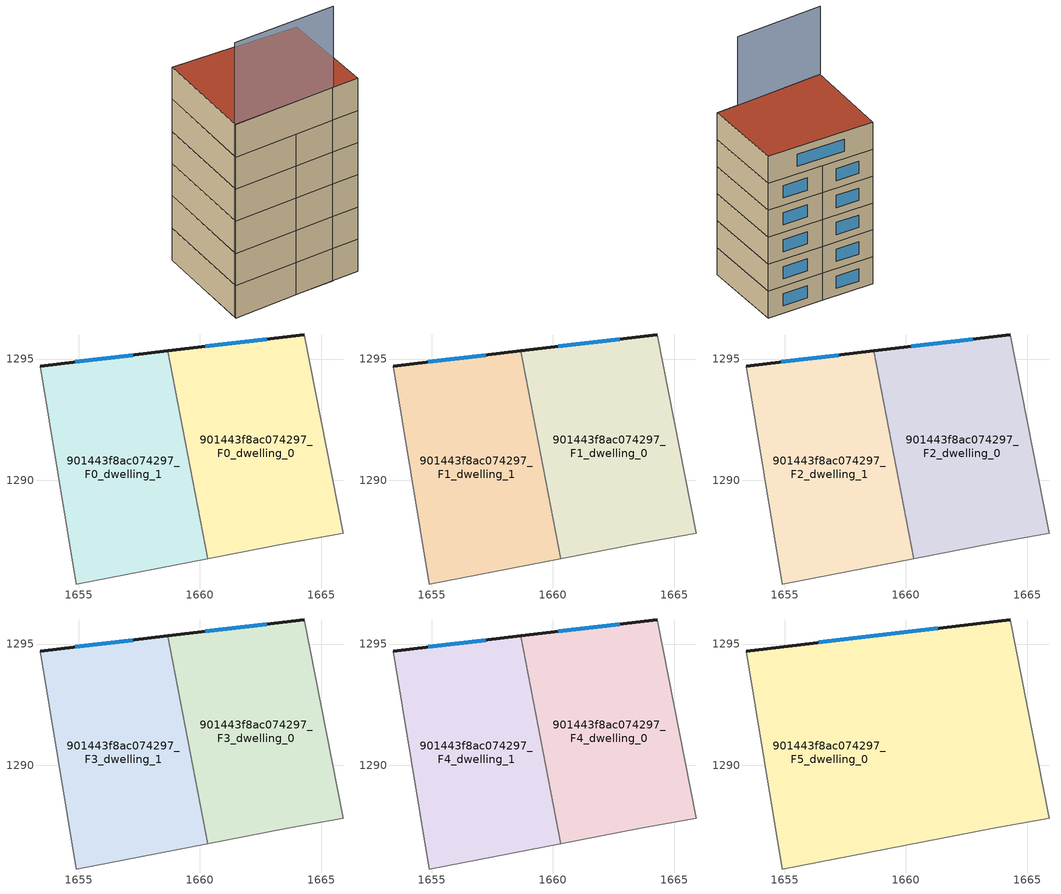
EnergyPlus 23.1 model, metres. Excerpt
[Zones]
901443f8ac074297_F0_dwelling_0
 floor ground (EU_floor_Construction): 1664.31,1296 1665.91,1287.8 1663.6,1287.4 1660.31,1286.76 1658.68,1295.34 z0
 wall outside (EU_wall_Construction): 1664.31,1296 1658.68,1295.34 z0:3
 wall adiabatic (EU_wall_Construction): 1660.31,1286.76 1663.6,1287.4 1665.91,1287.8 1664.31,1296 z0:3
 wall to 901443f8ac074297_F0_dwelling_1 (EU_wall_Construction): 1658.68,1295.34 1660.31,1286.76 z0:3
 window (EU_Window_Construction): 1662.76,1295.82 1660.23,1295.52 z0.83:2.17
901443f8ac074297_F0_dwelling_1
 floor ground (EU_floor_Construction): 1658.68,1295.34 1660.31,1286.76 1654.9,1285.7 1653.4,1294.71 z0
 wall outside (EU_wall_Construction): 1658.68,1295.34 1653.4,1294.71 z0:3
 wall adiabatic (EU_wall_Construction): 1653.4,1294.71 1654.9,1285.7 1660.31,1286.76 z0:3
 window (EU_Window_Construction): 1657.23,1295.16 1654.85,1294.88 z0.83:2.17
901443f8ac074297_F1_dwelling_0
 floor to 901443f8ac074297_F0_dwelling_0 (EU_floor_Construction): 1664.31,1296 1665.9,1287.8 1663.6,1287.4 1660.31,1286.76 1658.68,1295.34 z3
 wall outside (EU_wall_Construction): 1664.31,1296 1658.68,1295.34 z3:6
 wall adiabatic (EU_wall_Construction): 1660.31,1286.76 1663.6,1287.4 1665.91,1287.8 1664.31,1296 z3:6
 wall to 901443f8ac074297_F1_dwelling_1 (EU_wall_Construction): 1658.68,1295.34 1660.31,1286.76 z3:6
 window (EU_Window_Construction): 1662.76,1295.82 1660.23,1295.52 z3.83:5.17
901443f8ac074297_F1_dwelling_1
 floor to 901443f8ac074297_F0_dwelling_1 (EU_floor_Construction): 1658.68,1295.34 1660.31,1286.76 1654.9,1285.7 1653.4,1294.71 z3
 wall outside (EU_wall_Construction): 1658.68,1295.34 1653.4,1294.71 z3:6
 wall adiabatic (EU_wall_Construction): 1653.4,1294.71 1654.9,1285.7 1660.31,1286.76 z3:6
 window (EU_Window_Construction): 1657.23,1295.16 1654.85,1294.88 z3.83:5.17
901443f8ac074297_F2_dwelling_0
 floor to 901443f8ac074297_F1_dwelling_0 (EU_floor_Construction): 1664.31,1296 1665.9,1287.8 1663.6,1287.4 1660.31,1286.76 1658.68,1295.34 z6
 wall outside (EU_wall_Construction): 1664.31,1296 1658.68,1295.34 z6:9
 wall adiabatic (EU_wall_Construction): 1660.31,1286.76 1663.6,1287.4 1665.91,1287.8 1664.31,1296 z6:9
 wall to 901443f8ac074297_F2_dwelling_1 (EU_wall_Construction): 1658.68,1295.34 1660.31,1286.76 z6:9
 window (EU_Window_Construction): 1662.76,1295.82 1660.23,1295.52 z6.83:8.17
901443f8ac074297_F2_dwelling_1
 floor to 901443f8ac074297_F1_dwelling_1 (EU_floor_Construction): 1658.68,1295.34 1660.31,1286.76 1654.9,1285.7 1653.4,1294.71 z6
 wall outside (EU_wall_Construction): 1658.68,1295.34 1653.4,1294.71 z6:9
 wall adiabatic (EU_wall_Construction): 1653.4,1294.71 1654.9,1285.7 1660.31,1286.76 z6:9
 window (EU_Window_Construction): 1657.23,1295.16 1654.85,1294.88 z6.83:8.17
901443f8ac074297_F3_dwelling_0
 floor to 901443f8ac074297_F2_dwelling_0 (EU_floor_Construction): 1664.31,1296 1665.9,1287.8 1663.6,1287.4 1660.31,1286.76 1658.68,1295.34 z9
 wall outside (EU_wall_Construction): 1664.31,1296 1658.68,1295.34 z9:12
 wall adiabatic (EU_wall_Construction): 1660.31,1286.76 1663.6,1287.4 1665.91,1287.8 1664.31,1296 z9:12
 wall to 901443f8ac074297_F3_dwelling_1 (EU_wall_Construction): 1658.68,1295.34 1660.31,1286.76 z9:12
 window (EU_Window_Construction): 1662.76,1295.82 1660.23,1295.52 z9.83:11.17
901443f8ac074297_F3_dwelling_1
 floor to 901443f8ac074297_F2_dwelling_1 (EU_floor_Construction): 1658.68,1295.34 1660.31,1286.76 1654.9,1285.7 1653.4,1294.71 z9
 wall outside (EU_wall_Construction): 1658.68,1295.34 1653.4,1294.71 z9:12
 wall adiabatic (EU_wall_Construction): 1653.4,1294.71 1654.9,1285.7 1660.31,1286.76 z9:12
 window (EU_Window_Construction): 1657.23,1295.16 1654.85,1294.88 z9.83:11.17
901443f8ac074297_F4_dwelling_0
 floor to 901443f8ac074297_F3_dwelling_0 (EU_floor_Construction): 1664.31,1296 1665.9,1287.8 1663.6,1287.4 1660.31,1286.76 1658.68,1295.34 z12
 wall outside (EU_wall_Construction): 1664.31,1296 1658.68,1295.34 z12:15
 wall adiabatic (EU_wall_Construction): 1660.31,1286.76 1663.6,1287.4 1665.91,1287.8 1664.31,1296 z12:15
 wall to 901443f8ac074297_F4_dwelling_1 (EU_wall_Construction): 1658.68,1295.34 1660.31,1286.76 z12:15
 window (EU_Window_Construction): 1662.76,1295.82 1660.23,1295.52 z12.83:14.17
901443f8ac074297_F4_dwelling_1
 floor to 901443f8ac074297_F3_dwelling_1 (EU_floor_Construction): 1658.68,1295.34 1660.31,1286.76 1654.9,1285.7 1653.4,1294.71 z12
 wall outside (EU_wall_Construction): 1658.68,1295.34 1653.4,1294.71 z12:15
 wall adiabatic (EU_wall_Construction): 1653.4,1294.71 1654.9,1285.7 1660.31,1286.76 z12:15
 window (EU_Window_Construction): 1657.23,1295.16 1654.85,1294.88 z12.83:14.17
901443f8ac074297_F5_dwelling_0
 floor to 901443f8ac074297_F4_dwelling_0 (EU_floor_Construction): 1664.31,1296 1665.9,1287.8 1663.6,1287.4 1660.31,1286.76 1658.68,1295.34 z15
 floor to 901443f8ac074297_F4_dwelling_1 (EU_floor_Construction): 1658.68,1295.34 1660.31,1286.76 1654.9,1285.7 1653.4,1294.71 z15
 wall outside (EU_wall_Construction): 1664.31,1296 1653.4,1294.71 z15:18
 wall adiabatic (EU_wall_Construction): 1653.4,1294.71 1654.9,1285.7 1663.6,1287.4 1665.91,1287.8 1664.31,1296 z15:18
 window (EU_Window_Construction): 1661.3,1295.65 1656.4,1295.06 z15.83:17.17
 roof outside (EU_roof_Construction): 1665.91,1287.8 1664.31,1296 1653.4,1294.71 1654.9,1285.7 1663.6,1287.4 z18
shading: 1654.82,1285.81 1663.69,1287.42 z0:25.6
[Building]
EU S2 Campaign: North Axis=0; Terrain=City; Solar Distribution=FullExterior
[Site:Location]
Lyon-Bron: Latitude=45.75; Longitude=5; Time Zone=1; Elevation=198
[SizingPeriod:WeatherFileDays]
AnnualSizingPeriod: Begin Month=1; Begin Day of Month=1; End Month=12; End Day of Month=31; Day of Week for Start Day=Monday; Use Weather File Daylight Saving Period=No; Use Weather File Rain and Snow Indicators=No
[MATERIAL]
EU_InternalMass_Material: Roughness=MediumRough; Thickness=0.1; Conductivity=1; Density=1800; Specific Heat=900; Thermal Absorptance=0.9; Solar Absorptance=0.7; Visible Absorptance=0.7
[MATERIAL:NOMASS] Roughness=MediumRough; Thermal Absorptance=0.9; Solar Absorptance=0.7; Visible Absorptance=0.7
Name | Thermal Resistance
EU_wall_NoMass | 0.87146
EU_roof_NoMass | 0.842276
EU_floor_NoMass | 0.496999
[WINDOWMATERIAL:SIMPLEGLAZINGSYSTEM]
EU_Window_SimpleGlazing: UFactor=2.2525; Solar Heat Gain Coefficient=0.76; Visible Transmittance=0.76
[CONSTRUCTION]
EU_wall_Construction: EU_wall_NoMass
EU_roof_Construction: EU_roof_NoMass
EU_floor_Construction: EU_floor_NoMass
EU_Window_Construction: EU_Window_SimpleGlazing
EU_InternalMass_Construction: EU_InternalMass_Material
[ZONE] Type=1; Multiplier=1; Ceiling Height=autocalculate; Floor Area=autocalculate; Part of Total Floor Area=Yes
Name | Volume
901443f8ac074297_F0_dwelling_0 | 145.087
901443f8ac074297_F1_dwelling_0; 901443f8ac074297_F2_dwelling_0; 901443f8ac074297_F3_dwelling_0; 901443f8ac074297_F4_dwelling_0 | 145.086
901443f8ac074297_F5_dwelling_0 | 290.177
901443f8ac074297_F0_dwelling_1; 901443f8ac074297_F1_dwelling_1; 901443f8ac074297_F2_dwelling_1; 901443f8ac074297_F3_dwelling_1; 901443f8ac074297_F4_dwelling_1 | 145.091
[INTERNALMASS] Construction=EU_InternalMass_Construction
Name | Zone or ZoneList | Surface Area
901443f8ac074297_F0_dwelling_0_EU_InternalMass | 901443f8ac074297_F0_dwelling_0 | 48.3622
901443f8ac074297_F0_dwelling_1_EU_InternalMass | 901443f8ac074297_F0_dwelling_1 | 48.3635
901443f8ac074297_F1_dwelling_0_EU_InternalMass | 901443f8ac074297_F1_dwelling_0 | 48.3622
901443f8ac074297_F1_dwelling_1_EU_InternalMass | 901443f8ac074297_F1_dwelling_1 | 48.3635
901443f8ac074297_F2_dwelling_0_EU_InternalMass | 901443f8ac074297_F2_dwelling_0 | 48.3622
901443f8ac074297_F2_dwelling_1_EU_InternalMass | 901443f8ac074297_F2_dwelling_1 | 48.3635
901443f8ac074297_F3_dwelling_0_EU_InternalMass | 901443f8ac074297_F3_dwelling_0 | 48.3622
901443f8ac074297_F3_dwelling_1_EU_InternalMass | 901443f8ac074297_F3_dwelling_1 | 48.3635
901443f8ac074297_F4_dwelling_0_EU_InternalMass | 901443f8ac074297_F4_dwelling_0 | 48.3622
901443f8ac074297_F4_dwelling_1_EU_InternalMass | 901443f8ac074297_F4_dwelling_1 | 48.3635
901443f8ac074297_F5_dwelling_0_EU_InternalMass | 901443f8ac074297_F5_dwelling_0 | 96.7262
[OTHEREQUIPMENT] Fuel Type=Electricity; Design Level Calculation Method=Watts/Area; Power per Zone Floor Area=1; Fraction Latent=0; Fraction Radiant=0; Fraction Lost=0; Carbon Dioxide Generation Rate=0; EndUse Subcategory=EU_Step8_InternalGains
Name | Zone or ZoneList or Space or SpaceList | Schedule
EU_Step8_InternalGain_901443f8ac074297_F0_dwelling_0_f000 | 901443f8ac074297_F0_dwelling_0 | EU_Step8_GainSchedule_901443f8ac074297_F0_dwelling_0_f000
EU_Step8_InternalGain_901443f8ac074297_F0_dwelling_1_f000 | 901443f8ac074297_F0_dwelling_1 | EU_Step8_GainSchedule_901443f8ac074297_F0_dwelling_1_f000
EU_Step8_InternalGain_901443f8ac074297_F1_dwelling_0_f000 | 901443f8ac074297_F1_dwelling_0 | EU_Step8_GainSchedule_901443f8ac074297_F1_dwelling_0_f000
EU_Step8_InternalGain_901443f8ac074297_F1_dwelling_1_f000 | 901443f8ac074297_F1_dwelling_1 | EU_Step8_GainSchedule_901443f8ac074297_F1_dwelling_1_f000
EU_Step8_InternalGain_901443f8ac074297_F2_dwelling_0_f000 | 901443f8ac074297_F2_dwelling_0 | EU_Step8_GainSchedule_901443f8ac074297_F2_dwelling_0_f000
EU_Step8_InternalGain_901443f8ac074297_F2_dwelling_1_f000 | 901443f8ac074297_F2_dwelling_1 | EU_Step8_GainSchedule_901443f8ac074297_F2_dwelling_1_f000
EU_Step8_InternalGain_901443f8ac074297_F3_dwelling_0_f000 | 901443f8ac074297_F3_dwelling_0 | EU_Step8_GainSchedule_901443f8ac074297_F3_dwelling_0_f000
EU_Step8_InternalGain_901443f8ac074297_F3_dwelling_1_f000 | 901443f8ac074297_F3_dwelling_1 | EU_Step8_GainSchedule_901443f8ac074297_F3_dwelling_1_f000
EU_Step8_InternalGain_901443f8ac074297_F4_dwelling_0_f000 | 901443f8ac074297_F4_dwelling_0 | EU_Step8_GainSchedule_901443f8ac074297_F4_dwelling_0_f000
EU_Step8_InternalGain_901443f8ac074297_F4_dwelling_1_f000 | 901443f8ac074297_F4_dwelling_1 | EU_Step8_GainSchedule_901443f8ac074297_F4_dwelling_1_f000
EU_Step8_InternalGain_901443f8ac074297_F5_dwelling_0_f000 | 901443f8ac074297_F5_dwelling_0 | EU_Step8_GainSchedule_901443f8ac074297_F5_dwelling_0_f000
[ZONEVENTILATION:DESIGNFLOWRATE] Schedule=EU_AlwaysOn; Design Flow Rate Calculation Method=AirChanges/Hour; Air Changes per Hour=0.425; Ventilation Type=Natural; Fan Pressure Rise=0; Fan Total Efficiency=1; Constant Term Coefficient=1; Temperature Term Coefficient=0; Velocity Term Coefficient=0; Velocity Squared Term Coefficient=0; Minimum Indoor Temperature=-100; Maximum Indoor Temperature=100; Delta Temperature=-100; Minimum Outdoor Temperature=-100; Maximum Outdoor Temperature=100; Maximum Wind Speed=40
Name | Zone or ZoneList or Space or SpaceList
EU_ConstantAir_901443f8ac074297_F0_dwelling_0 | 901443f8ac074297_F0_dwelling_0
EU_ConstantAir_901443f8ac074297_F0_dwelling_1 | 901443f8ac074297_F0_dwelling_1
EU_ConstantAir_901443f8ac074297_F1_dwelling_0 | 901443f8ac074297_F1_dwelling_0
EU_ConstantAir_901443f8ac074297_F1_dwelling_1 | 901443f8ac074297_F1_dwelling_1
EU_ConstantAir_901443f8ac074297_F2_dwelling_0 | 901443f8ac074297_F2_dwelling_0
EU_ConstantAir_901443f8ac074297_F2_dwelling_1 | 901443f8ac074297_F2_dwelling_1
EU_ConstantAir_901443f8ac074297_F3_dwelling_0 | 901443f8ac074297_F3_dwelling_0
EU_ConstantAir_901443f8ac074297_F3_dwelling_1 | 901443f8ac074297_F3_dwelling_1
EU_ConstantAir_901443f8ac074297_F4_dwelling_0 | 901443f8ac074297_F4_dwelling_0
EU_ConstantAir_901443f8ac074297_F4_dwelling_1 | 901443f8ac074297_F4_dwelling_1
EU_ConstantAir_901443f8ac074297_F5_dwelling_0 | 901443f8ac074297_F5_dwelling_0
[HVACTEMPLATE:THERMOSTAT] Constant Heating Setpoint=20; Constant Cooling Setpoint=50
EU_HeatOnly_901443f8ac074297_F0_dwelling_0; EU_HeatOnly_901443f8ac074297_F0_dwelling_1; EU_HeatOnly_901443f8ac074297_F1_dwelling_0; EU_HeatOnly_901443f8ac074297_F1_dwelling_1; EU_HeatOnly_901443f8ac074297_F2_dwelling_0; EU_HeatOnly_901443f8ac074297_F2_dwelling_1; EU_HeatOnly_901443f8ac074297_F3_dwelling_0; EU_HeatOnly_901443f8ac074297_F3_dwelling_1; EU_HeatOnly_901443f8ac074297_F4_dwelling_0; EU_HeatOnly_901443f8ac074297_F4_dwelling_1; EU_HeatOnly_901443f8ac074297_F5_dwelling_0
[HVACTEMPLATE:ZONE:IDEALLOADSAIRSYSTEM] System Availability Schedule=EU_AlwaysOn; Maximum Heating Supply Air Temperature=50; Minimum Cooling Supply Air Temperature=13; Maximum Heating Supply Air Humidity Ratio=0.0156; Minimum Cooling Supply Air Humidity Ratio=0.0077; Heating Limit=NoLimit; Cooling Limit=NoLimit; Heating Availability Schedule=EU_AlwaysOn; Cooling Availability Schedule=EU_CoolingOff; Dehumidification Control Type=ConstantSensibleHeatRatio; Cooling Sensible Heat Ratio=0.7; Dehumidification Setpoint=60; Humidification Control Type=None; Humidification Setpoint=30; Outdoor Air Method=None; Outdoor Air Flow Rate per Person=0.00944; Outdoor Air Flow Rate per Zone Floor Area=0; Outdoor Air Flow Rate per Zone=0; Demand Controlled Ventilation Type=None; Outdoor Air Economizer Type=NoEconomizer; Heat Recovery Type=None; Sensible Heat Recovery Effectiveness=0.7; Latent Heat Recovery Effectiveness=0.65
Name | Template Thermostat
901443f8ac074297_F0_dwelling_0 | EU_HeatOnly_901443f8ac074297_F0_dwelling_0
901443f8ac074297_F0_dwelling_1 | EU_HeatOnly_901443f8ac074297_F0_dwelling_1
901443f8ac074297_F1_dwelling_0 | EU_HeatOnly_901443f8ac074297_F1_dwelling_0
901443f8ac074297_F1_dwelling_1 | EU_HeatOnly_901443f8ac074297_F1_dwelling_1
901443f8ac074297_F2_dwelling_0 | EU_HeatOnly_901443f8ac074297_F2_dwelling_0
901443f8ac074297_F2_dwelling_1 | EU_HeatOnly_901443f8ac074297_F2_dwelling_1
901443f8ac074297_F3_dwelling_0 | EU_HeatOnly_901443f8ac074297_F3_dwelling_0
901443f8ac074297_F3_dwelling_1 | EU_HeatOnly_901443f8ac074297_F3_dwelling_1
901443f8ac074297_F4_dwelling_0 | EU_HeatOnly_901443f8ac074297_F4_dwelling_0
901443f8ac074297_F4_dwelling_1 | EU_HeatOnly_901443f8ac074297_F4_dwelling_1
901443f8ac074297_F5_dwelling_0 | EU_HeatOnly_901443f8ac074297_F5_dwelling_0
[SIZING:ZONE] Zone Cooling Design Supply Air Temperature Input Method=SupplyAirTemperature; Zone Cooling Design Supply Air Temperature=13; Zone Heating Design Supply Air Temperature Input Method=SupplyAirTemperature; Zone Heating Design Supply Air Temperature=50; Zone Cooling Design Supply Air Humidity Ratio=0.008; Zone Heating Design Supply Air Humidity Ratio=0.008; Cooling Design Air Flow Method=DesignDay; Cooling Design Air Flow Rate=0; Cooling Minimum Air Flow per Zone Floor Area=0.000762; Cooling Minimum Air Flow=0; Cooling Minimum Air Flow Fraction=0.2; Heating Design Air Flow Method=DesignDay; Heating Design Air Flow Rate=0; Heating Maximum Air Flow per Zone Floor Area=0.002032; Heating Maximum Air Flow=0.141576; Heating Maximum Air Flow Fraction=0.3; Account for Dedicated Outdoor Air System=No; Dedicated Outdoor Air System Control Strategy=NeutralSupplyAir; Dedicated Outdoor Air Low Setpoint Temperature for Design=autosize; Dedicated Outdoor Air High Setpoint Temperature for Design=autosize; Zone Load Sizing Method=Sensible Load Only No Latent Load; Zone Latent Cooling Design Supply Air Humidity Ratio Input Method=HumidityRatioDifference; Zone Cooling Design Supply Air Humidity Ratio Difference=0.005; Zone Latent Heating Design Supply Air Humidity Ratio Input Method=HumidityRatioDifference; Zone Humidification Design Supply Air Humidity Ratio Difference=0.005
901443f8ac074297_F0_dwelling_0; 901443f8ac074297_F0_dwelling_1; 901443f8ac074297_F1_dwelling_0; 901443f8ac074297_F1_dwelling_1; 901443f8ac074297_F2_dwelling_0; 901443f8ac074297_F2_dwelling_1; 901443f8ac074297_F3_dwelling_0; 901443f8ac074297_F3_dwelling_1; 901443f8ac074297_F4_dwelling_0; 901443f8ac074297_F4_dwelling_1; 901443f8ac074297_F5_dwelling_0
[SCHEDULE:CONSTANT]
Name | Hourly Value
EU_AlwaysOn | 1
EU_CoolingOff | 0
[SCHEDULE:FILE] Column Number=1; Rows to Skip at Top=0; Number of Hours of Data=8760; Column Separator=Comma; Interpolate to Timestep=No; Minutes per Item=60; Adjust Schedule for Daylight Savings=Yes
Name | File
EU_Step8_GainSchedule_901443f8ac074297_F0_dwelling_0_f000 | ../../schedules/901443f8ac074297/901443f8ac074297_F0_dwelling_0_f000_gain.csv
EU_Step8_GainSchedule_901443f8ac074297_F0_dwelling_1_f000 | ../../schedules/901443f8ac074297/901443f8ac074297_F0_dwelling_1_f000_gain.csv
EU_Step8_GainSchedule_901443f8ac074297_F1_dwelling_0_f000 | ../../schedules/901443f8ac074297/901443f8ac074297_F1_dwelling_0_f000_gain.csv
EU_Step8_GainSchedule_901443f8ac074297_F1_dwelling_1_f000 | ../../schedules/901443f8ac074297/901443f8ac074297_F1_dwelling_1_f000_gain.csv
EU_Step8_GainSchedule_901443f8ac074297_F2_dwelling_0_f000 | ../../schedules/901443f8ac074297/901443f8ac074297_F2_dwelling_0_f000_gain.csv
EU_Step8_GainSchedule_901443f8ac074297_F2_dwelling_1_f000 | ../../schedules/901443f8ac074297/901443f8ac074297_F2_dwelling_1_f000_gain.csv
EU_Step8_GainSchedule_901443f8ac074297_F3_dwelling_0_f000 | ../../schedules/901443f8ac074297/901443f8ac074297_F3_dwelling_0_f000_gain.csv
EU_Step8_GainSchedule_901443f8ac074297_F3_dwelling_1_f000 | ../../schedules/901443f8ac074297/901443f8ac074297_F3_dwelling_1_f000_gain.csv
EU_Step8_GainSchedule_901443f8ac074297_F4_dwelling_0_f000 | ../../schedules/901443f8ac074297/901443f8ac074297_F4_dwelling_0_f000_gain.csv
EU_Step8_GainSchedule_901443f8ac074297_F4_dwelling_1_f000 | ../../schedules/901443f8ac074297/901443f8ac074297_F4_dwelling_1_f000_gain.csv
EU_Step8_GainSchedule_901443f8ac074297_F5_dwelling_0_f000 | ../../schedules/901443f8ac074297/901443f8ac074297_F5_dwelling_0_f000_gain.csv
